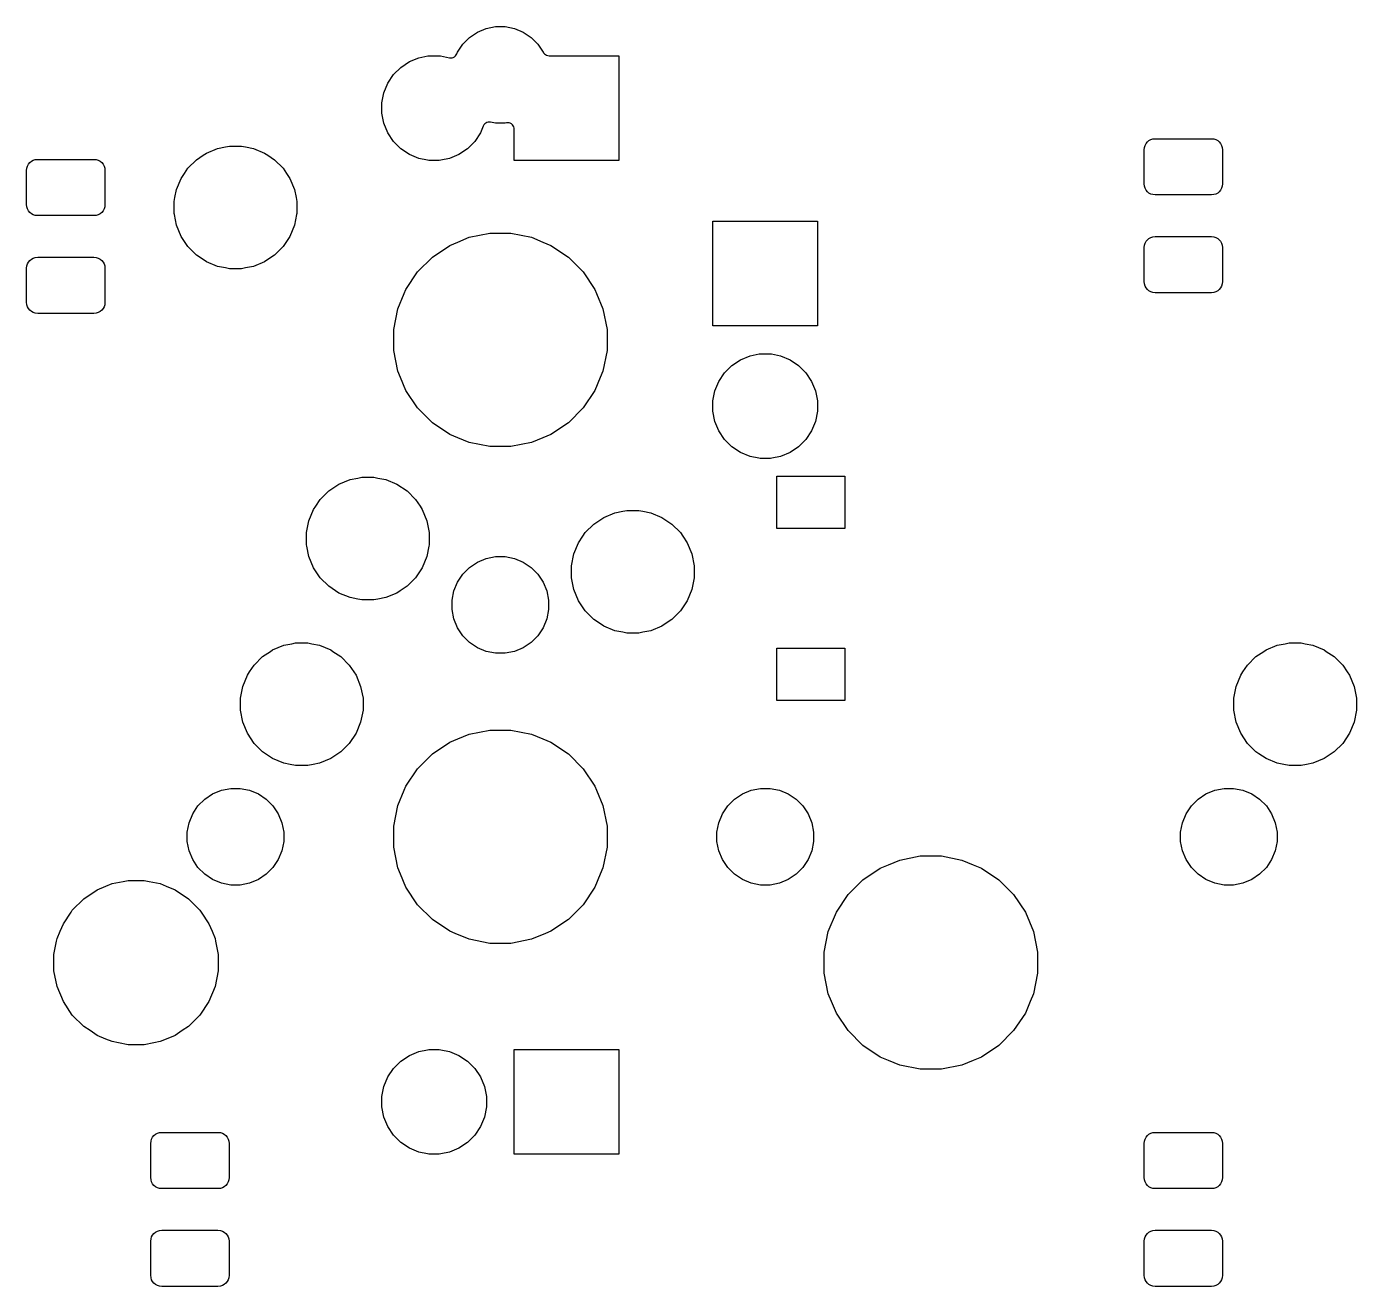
# Model space of a CAD drawing. Extents: x -9 to 373, y -109 to 9.
# Drawn here: x -9.09 to 16.42, y -70.53 to -46.38 of the extents above; entities that cross this region are included whole.
import ezdxf

# ---------------------------------------------------------------- set-up
doc = ezdxf.new("R2010")
doc.units = 0
doc.layers.add('BLACK', color=7, linetype='CONTINUOUS')

msp = doc.modelspace()

# ---------------------------------------------------------------- linework, layer by layer
at = {"layer": 'BLACK', "linetype": 'CONTINUOUS'}
for p, q in [((-0.2701, -46.4171), (-0.0912, -46.3815)), ((-0.0912, -46.3815), (0.0912, -46.3815)), ((0.0912, -46.3815), (0.2701, -46.4171)), ((-0.71927, -46.7172), (-0.59029, -46.5882)), ((-0.59029, -46.5882), (-0.43863, -46.4869)), ((-0.43863, -46.4869), (-0.2701, -46.4171)), ((0.2701, -46.4171), (0.43863, -46.4869)), ((0.43863, -46.4869), (0.59029, -46.5882)), ((0.59029, -46.5882), (0.71927, -46.7172)), ((-0.84642, -46.9249), (-0.83488, -46.9033)), ((-0.83488, -46.9033), (-0.82061, -46.8689)), ((-0.82061, -46.8689), (-0.71927, -46.7172)), ((0.71927, -46.7172), (0.82061, -46.8689)), ((0.82061, -46.8689), (0.82061, -46.8689)), ((0.82061, -46.8689), (0.82485, -46.8752)), ((0.82485, -46.8752), (0.82925, -46.8834)), ((0.82925, -46.8834), (0.84479, -46.9024)), ((0.84479, -46.9024), (0.86373, -46.9179)), ((0.86373, -46.9179), (0.88534, -46.9295)), ((-2.04947, -47.3028), (-1.90969, -47.163)), ((-1.90969, -47.163), (-1.74534, -47.0532)), ((-1.74534, -47.0532), (-1.56271, -46.9776)), ((-1.56271, -46.9776), (-1.39328, -46.9439)), ((-1.39328, -46.9439), (-1.36884, -46.939)), ((-1.36884, -46.939), (-1.17116, -46.939)), ((-1.17116, -46.939), (-1.14672, -46.9439)), ((-1.14672, -46.9439), (-0.97729, -46.9776)), ((-0.97729, -46.9776), (-0.97728, -46.9776)), ((-0.97728, -46.9776), (-0.97474, -46.9781)), ((-0.97474, -46.9781), (-0.95036, -46.9805)), ((-0.95036, -46.9805), (-0.92597, -46.9781)), ((-0.92597, -46.9781), (-0.90252, -46.971)), ((-0.90252, -46.971), (-0.88091, -46.9594)), ((-0.88091, -46.9594), (-0.86197, -46.9439)), ((-0.86197, -46.9439), (-0.84642, -46.9249)), ((0.88534, -46.9295), (0.90879, -46.9366)), ((0.90879, -46.9366), (0.93318, -46.939)), ((0.93318, -46.939), (2.2735, -46.939)), ((2.2735, -46.939), (2.2735, -48.946)), ((-2.15929, -47.4672), (-2.04947, -47.3028)), ((-2.2735, -47.8437), (-2.23494, -47.6498)), ((-2.23494, -47.6498), (-2.15929, -47.4672)), ((-2.2735, -48.0413), (-2.2735, -47.8437)), ((-2.23494, -48.2352), (-2.2735, -48.0413)), ((-2.15929, -48.4178), (-2.23494, -48.2352)), ((-2.04947, -48.5822), (-2.15929, -48.4178)), ((-0.38071, -48.4178), (-0.49053, -48.5822)), ((-0.32738, -48.2891), (-0.38071, -48.4178)), ((-0.31584, -48.2675), (-0.32738, -48.2891)), ((-0.30029, -48.2486), (-0.31584, -48.2675)), ((-0.28135, -48.233), (-0.30029, -48.2486)), ((-0.25974, -48.2215), (-0.28135, -48.233)), ((-0.23629, -48.2143), (-0.25974, -48.2215)), ((-0.2119, -48.2119), (-0.23629, -48.2143)), ((-0.18752, -48.2143), (-0.2119, -48.2119)), ((-0.0912, -48.2335), (-0.18752, -48.2143)), ((0.0912, -48.2335), (-0.0912, -48.2335)), ((0.11711, -48.2283), (0.0912, -48.2335)), ((0.1415, -48.2259), (0.11711, -48.2283)), ((0.16589, -48.2283), (0.1415, -48.2259)), ((0.18934, -48.2355), (0.16589, -48.2283)), ((0.21095, -48.247), (0.18934, -48.2355)), ((0.22989, -48.2626), (0.21095, -48.247)), ((0.24543, -48.2815), (0.22989, -48.2626)), ((0.25699, -48.3031), (0.24543, -48.2815)), ((0.2641, -48.3266), (0.25699, -48.3031)), ((0.2665, -48.3509), (0.2641, -48.3266)), ((0.2665, -48.946), (0.2665, -48.3509)), ((-5.42303, -48.7167), (-5.27156, -48.6866)), ((-5.27156, -48.6866), (-5.19583, -48.6715)), ((-5.19583, -48.6715), (-4.96417, -48.6715)), ((-4.96417, -48.6715), (-4.88844, -48.6866)), ((-4.88844, -48.6866), (-4.73697, -48.7167)), ((-1.90969, -48.722), (-2.04947, -48.5822)), ((-0.49053, -48.5822), (-0.63031, -48.722)), ((12.3459, -48.7431), (12.3504, -48.6968)), ((12.3504, -48.6968), (12.3622, -48.6581)), ((12.3622, -48.6581), (12.3812, -48.6225)), ((12.3812, -48.6225), (12.4069, -48.5912)), ((12.4069, -48.5912), (12.4381, -48.5656)), ((12.4381, -48.5656), (12.4737, -48.5465)), ((12.4737, -48.5465), (12.5124, -48.5348)), ((12.5124, -48.5348), (12.5588, -48.5302)), ((12.5588, -48.5302), (13.635, -48.5302)), ((13.635, -48.5302), (13.6813, -48.5348)), ((13.6813, -48.5348), (13.72, -48.5465)), ((13.72, -48.5465), (13.7557, -48.5656)), ((13.7557, -48.5656), (13.7869, -48.5912)), ((13.7869, -48.5912), (13.8125, -48.6225)), ((13.8125, -48.6225), (13.8316, -48.6581)), ((13.8316, -48.6581), (13.8433, -48.6968)), ((13.8433, -48.6968), (13.8479, -48.7431)), ((-9.02439, -48.9881), (-8.99315, -48.9625)), ((-8.99315, -48.9625), (-8.95751, -48.9434)), ((-8.95751, -48.9434), (-8.91884, -48.9317)), ((-8.91884, -48.9317), (-8.87249, -48.9271)), ((-8.87249, -48.9271), (-7.79626, -48.9271)), ((-7.79626, -48.9271), (-7.74991, -48.9317)), ((-7.74991, -48.9317), (-7.71124, -48.9434)), ((-7.71124, -48.9434), (-7.6756, -48.9625)), ((-7.6756, -48.9625), (-7.64436, -48.9881)), ((-5.99346, -49.0978), (-5.82965, -48.934)), ((-5.82965, -48.934), (-5.70125, -48.8482)), ((-5.70125, -48.8482), (-5.63704, -48.8053)), ((-5.63704, -48.8053), (-5.42303, -48.7167)), ((-4.73697, -48.7167), (-4.52295, -48.8053)), ((-4.52295, -48.8053), (-4.45875, -48.8482)), ((-4.45875, -48.8482), (-4.33035, -48.934)), ((-4.33035, -48.934), (-4.16654, -49.0978)), ((-1.74534, -48.8318), (-1.90969, -48.722)), ((-1.56271, -48.9074), (-1.74534, -48.8318)), ((-1.39643, -48.9405), (-1.56271, -48.9074)), ((-1.36884, -48.946), (-1.39643, -48.9405)), ((-1.17116, -48.946), (-1.36884, -48.946)), ((-1.14358, -48.9405), (-1.17116, -48.946)), ((-0.97729, -48.9074), (-1.14358, -48.9405)), ((-0.79466, -48.8318), (-0.97729, -48.9074)), ((-0.63031, -48.722), (-0.79466, -48.8318)), ((2.2735, -48.946), (0.2665, -48.946)), ((12.3459, -49.3944), (12.3459, -48.7431)), ((13.8479, -48.7431), (13.8479, -49.3944)), ((-9.08537, -49.14), (-9.08081, -49.0937)), ((-9.08537, -49.7912), (-9.08537, -49.14)), ((-9.08081, -49.0937), (-9.06908, -49.055)), ((-9.06908, -49.055), (-9.05003, -49.0193)), ((-9.05003, -49.0193), (-9.02439, -48.9881)), ((-7.64436, -48.9881), (-7.61872, -49.0193)), ((-7.61872, -49.0193), (-7.59967, -49.055)), ((-7.59967, -49.055), (-7.58794, -49.0937)), ((-7.58794, -49.0937), (-7.58337, -49.14)), ((-7.58337, -49.14), (-7.58337, -49.7912)), ((-6.12216, -49.2905), (-6.0593, -49.1964)), ((-6.0593, -49.1964), (-5.99346, -49.0978)), ((-4.16654, -49.0978), (-4.1007, -49.1964)), ((-4.1007, -49.1964), (-4.03784, -49.2905)), ((-6.21081, -49.5045), (-6.12216, -49.2905)), ((-4.03784, -49.2905), (-3.94919, -49.5045)), ((12.3504, -49.4407), (12.3459, -49.3944)), ((12.3622, -49.4794), (12.3504, -49.4407)), ((13.8433, -49.4407), (13.8316, -49.4794)), ((13.8479, -49.3944), (13.8433, -49.4407)), ((-6.256, -49.7317), (-6.24094, -49.6559)), ((-6.24094, -49.6559), (-6.21081, -49.5045)), ((-3.94919, -49.5045), (-3.91906, -49.6559)), ((-3.91906, -49.6559), (-3.904, -49.7317)), ((12.3812, -49.515), (12.3622, -49.4794)), ((12.4069, -49.5463), (12.3812, -49.515)), ((12.4381, -49.5719), (12.4069, -49.5463)), ((12.4737, -49.591), (12.4381, -49.5719)), ((12.5124, -49.6027), (12.4737, -49.591)), ((12.5588, -49.6073), (12.5124, -49.6027)), ((13.635, -49.6073), (12.5588, -49.6073)), ((13.6813, -49.6027), (13.635, -49.6073)), ((13.72, -49.591), (13.6813, -49.6027)), ((13.7557, -49.5719), (13.72, -49.591)), ((13.7869, -49.5463), (13.7557, -49.5719)), ((13.8125, -49.515), (13.7869, -49.5463)), ((13.8316, -49.4794), (13.8125, -49.515)), ((-9.08081, -49.8376), (-9.08537, -49.7912)), ((-9.06908, -49.8763), (-9.08081, -49.8376)), ((-9.05003, -49.9119), (-9.06908, -49.8763)), ((-9.02439, -49.9431), (-9.05003, -49.9119)), ((-8.99315, -49.9688), (-9.02439, -49.9431)), ((-8.95751, -49.9878), (-8.99315, -49.9688)), ((-7.6756, -49.9688), (-7.71124, -49.9878)), ((-7.64436, -49.9431), (-7.6756, -49.9688)), ((-7.61872, -49.9119), (-7.64436, -49.9431)), ((-7.59967, -49.8763), (-7.61872, -49.9119)), ((-7.58794, -49.8376), (-7.59967, -49.8763)), ((-7.58337, -49.7912), (-7.58794, -49.8376)), ((-6.256, -49.9633), (-6.256, -49.7317)), ((-6.25196, -49.9836), (-6.256, -49.9633)), ((-3.904, -49.9633), (-3.90804, -49.9836)), ((-3.904, -49.7317), (-3.904, -49.9633)), ((-8.91884, -49.9996), (-8.95751, -49.9878)), ((-8.87249, -50.0041), (-8.91884, -49.9996)), ((-7.79626, -50.0041), (-8.87249, -50.0041)), ((-7.74991, -49.9996), (-7.79626, -50.0041)), ((-7.71124, -49.9878), (-7.74991, -49.9996)), ((-6.21081, -50.1905), (-6.25196, -49.9836)), ((-6.12216, -50.4045), (-6.21081, -50.1905)), ((-3.94919, -50.1905), (-4.03784, -50.4045)), ((-3.90804, -49.9836), (-3.94919, -50.1905)), ((4.0765, -52.121), (4.0765, -50.114)), ((4.0765, -50.114), (6.0835, -50.114)), ((6.0835, -50.114), (6.0835, -52.121)), ((-6.09807, -50.4406), (-6.12216, -50.4045)), ((-5.99346, -50.5972), (-6.09807, -50.4406)), ((-4.06193, -50.4406), (-4.16654, -50.5972)), ((-4.03784, -50.4045), (-4.06193, -50.4406)), ((-0.81447, -50.5115), (-0.59647, -50.4212)), ((-0.59647, -50.4212), (-0.20141, -50.3426)), ((-0.20141, -50.3426), (0.20141, -50.3426)), ((0.20141, -50.3426), (0.59647, -50.4212)), ((0.59647, -50.4212), (0.81447, -50.5115)), ((12.3812, -50.4975), (12.4069, -50.4662)), ((12.4069, -50.4662), (12.4381, -50.4406)), ((12.4381, -50.4406), (12.4737, -50.4215)), ((12.4737, -50.4215), (12.5124, -50.4098)), ((12.5124, -50.4098), (12.5588, -50.4052)), ((12.5588, -50.4052), (13.635, -50.4052)), ((13.635, -50.4052), (13.6813, -50.4098)), ((13.6813, -50.4098), (13.72, -50.4215)), ((13.72, -50.4215), (13.7557, -50.4406)), ((13.7557, -50.4406), (13.7869, -50.4662)), ((13.7869, -50.4662), (13.8125, -50.4975)), ((-5.82965, -50.761), (-5.99346, -50.5972)), ((-4.16654, -50.5972), (-4.33035, -50.761)), ((-1.30355, -50.7991), (-0.96862, -50.5753)), ((-0.96862, -50.5753), (-0.81447, -50.5115)), ((0.81447, -50.5115), (0.96862, -50.5753)), ((0.96862, -50.5753), (1.30355, -50.7991)), ((12.3459, -50.6181), (12.3504, -50.5718)), ((12.3459, -51.2694), (12.3459, -50.6181)), ((12.3504, -50.5718), (12.3622, -50.5331)), ((12.3622, -50.5331), (12.3812, -50.4975)), ((13.8125, -50.4975), (13.8316, -50.5331)), ((13.8316, -50.5331), (13.8433, -50.5718)), ((13.8433, -50.5718), (13.8479, -50.6181)), ((13.8479, -50.6181), (13.8479, -51.2694)), ((-9.08537, -51.015), (-9.08081, -50.9687)), ((-9.08081, -50.9687), (-9.06908, -50.93)), ((-9.06908, -50.93), (-9.05003, -50.8943)), ((-9.05003, -50.8943), (-9.02439, -50.8631)), ((-9.02439, -50.8631), (-8.99315, -50.8375)), ((-8.99315, -50.8375), (-8.95751, -50.8184)), ((-8.95751, -50.8184), (-8.91884, -50.8067)), ((-8.91884, -50.8067), (-8.87249, -50.8021)), ((-8.87249, -50.8021), (-7.79626, -50.8021)), ((-7.79626, -50.8021), (-7.74991, -50.8067)), ((-7.74991, -50.8067), (-7.71124, -50.8184)), ((-7.71124, -50.8184), (-7.6756, -50.8375)), ((-7.6756, -50.8375), (-7.64436, -50.8631)), ((-7.64436, -50.8631), (-7.61872, -50.8943)), ((-7.61872, -50.8943), (-7.59967, -50.93)), ((-7.59967, -50.93), (-7.58794, -50.9687)), ((-7.58794, -50.9687), (-7.58337, -51.015)), ((-5.73737, -50.8226), (-5.82965, -50.761)), ((-5.63704, -50.8897), (-5.73737, -50.8226)), ((-5.42303, -50.9783), (-5.63704, -50.8897)), ((-5.27156, -51.0084), (-5.42303, -50.9783)), ((-4.73697, -50.9783), (-4.88844, -51.0084)), ((-4.52295, -50.8897), (-4.73697, -50.9783)), ((-4.42263, -50.8226), (-4.52295, -50.8897)), ((-4.33035, -50.761), (-4.42263, -50.8226)), ((-1.58838, -51.084), (-1.30355, -50.7991)), ((1.30355, -50.7991), (1.58838, -51.084)), ((-9.08537, -51.6662), (-9.08537, -51.015)), ((-7.58337, -51.015), (-7.58337, -51.6662)), ((-5.19583, -51.0235), (-5.27156, -51.0084)), ((-4.96417, -51.0235), (-5.19583, -51.0235)), ((-4.88844, -51.0084), (-4.96417, -51.0235)), ((-1.81217, -51.4189), (-1.58838, -51.084)), ((1.58838, -51.084), (1.81217, -51.4189)), ((-1.96632, -51.791), (-1.84456, -51.4971)), ((-1.84456, -51.4971), (-1.81217, -51.4189)), ((1.81217, -51.4189), (1.84456, -51.4971)), ((1.84456, -51.4971), (1.96632, -51.791)), ((12.3504, -51.3157), (12.3459, -51.2694)), ((12.3622, -51.3544), (12.3504, -51.3157)), ((12.3812, -51.39), (12.3622, -51.3544)), ((12.4069, -51.4213), (12.3812, -51.39)), ((12.4381, -51.4469), (12.4069, -51.4213)), ((12.4737, -51.466), (12.4381, -51.4469)), ((12.5124, -51.4777), (12.4737, -51.466)), ((12.5588, -51.4823), (12.5124, -51.4777)), ((13.635, -51.4823), (12.5588, -51.4823)), ((13.6813, -51.4777), (13.635, -51.4823)), ((13.72, -51.466), (13.6813, -51.4777)), ((13.7557, -51.4469), (13.72, -51.466)), ((13.7869, -51.4213), (13.7557, -51.4469)), ((13.8125, -51.39), (13.7869, -51.4213)), ((13.8316, -51.3544), (13.8125, -51.39)), ((13.8433, -51.3157), (13.8316, -51.3544)), ((13.8479, -51.2694), (13.8433, -51.3157)), ((-9.08081, -51.7126), (-9.08537, -51.6662)), ((-9.06908, -51.7513), (-9.08081, -51.7126)), ((-9.05003, -51.7869), (-9.06908, -51.7513)), ((-7.59967, -51.7513), (-7.61872, -51.7869)), ((-7.58794, -51.7126), (-7.59967, -51.7513)), ((-7.58337, -51.6662), (-7.58794, -51.7126)), ((-9.02439, -51.8181), (-9.05003, -51.7869)), ((-8.99315, -51.8438), (-9.02439, -51.8181)), ((-8.95751, -51.8628), (-8.99315, -51.8438)), ((-8.91884, -51.8746), (-8.95751, -51.8628)), ((-8.87249, -51.8791), (-8.91884, -51.8746)), ((-7.79626, -51.8791), (-8.87249, -51.8791)), ((-7.74991, -51.8746), (-7.79626, -51.8791)), ((-7.71124, -51.8628), (-7.74991, -51.8746)), ((-7.6756, -51.8438), (-7.71124, -51.8628)), ((-7.64436, -51.8181), (-7.6756, -51.8438)), ((-7.61872, -51.7869), (-7.64436, -51.8181)), ((-2.0449, -52.1861), (-1.96632, -51.791)), ((1.96632, -51.791), (2.0449, -52.1861)), ((-2.0449, -52.5889), (-2.0449, -52.1861)), ((2.0449, -52.1861), (2.0449, -52.5889)), ((6.0835, -52.121), (4.0765, -52.121)), ((-1.96632, -52.984), (-2.0449, -52.5889)), ((2.0449, -52.5889), (1.96632, -52.984)), ((4.44031, -52.878), (4.60466, -52.7682)), ((4.60466, -52.7682), (4.78729, -52.6926)), ((4.78729, -52.6926), (4.96305, -52.6576)), ((4.96305, -52.6576), (4.98116, -52.654)), ((4.98116, -52.654), (5.17884, -52.654)), ((5.17884, -52.654), (5.19695, -52.6576)), ((5.19695, -52.6576), (5.37271, -52.6926)), ((5.37271, -52.6926), (5.55534, -52.7682)), ((5.55534, -52.7682), (5.71969, -52.878)), ((-1.91545, -53.1068), (-1.96632, -52.984)), ((1.96632, -52.984), (1.91545, -53.1068)), ((4.19071, -53.1822), (4.30053, -53.0178)), ((4.30053, -53.0178), (4.44031, -52.878)), ((5.71969, -52.878), (5.85947, -53.0178)), ((5.85947, -53.0178), (5.96929, -53.1822)), ((-1.81217, -53.3561), (-1.91545, -53.1068)), ((1.91545, -53.1068), (1.81217, -53.3561)), ((4.11506, -53.3648), (4.19071, -53.1822)), ((5.96929, -53.1822), (6.04494, -53.3648)), ((-1.58838, -53.691), (-1.81217, -53.3561)), ((1.81217, -53.3561), (1.58838, -53.691)), ((4.0765, -53.5587), (4.11506, -53.3648)), ((6.04494, -53.3648), (6.0835, -53.5587)), ((-1.30355, -53.9759), (-1.58838, -53.691)), ((1.58838, -53.691), (1.30355, -53.9759)), ((4.0765, -53.7563), (4.0765, -53.5587)), ((4.11506, -53.9502), (4.0765, -53.7563)), ((6.0835, -53.7563), (6.04494, -53.9502)), ((6.0835, -53.5587), (6.0835, -53.7563)), ((-0.96862, -54.1997), (-1.30355, -53.9759)), ((1.30355, -53.9759), (0.96862, -54.1997)), ((4.19071, -54.1328), (4.11506, -53.9502)), ((6.04494, -53.9502), (5.96929, -54.1328)), ((-0.81447, -54.2635), (-0.96862, -54.1997)), ((-0.59647, -54.3538), (-0.81447, -54.2635)), ((0.81447, -54.2635), (0.59647, -54.3538)), ((0.96862, -54.1997), (0.81447, -54.2635)), ((4.30053, -54.2972), (4.19071, -54.1328)), ((4.44031, -54.437), (4.30053, -54.2972)), ((5.85947, -54.2972), (5.71969, -54.437)), ((5.96929, -54.1328), (5.85947, -54.2972)), ((-0.20141, -54.4324), (-0.59647, -54.3538)), ((0.20141, -54.4324), (-0.20141, -54.4324)), ((0.59647, -54.3538), (0.20141, -54.4324)), ((4.60466, -54.5468), (4.44031, -54.437)), ((4.78729, -54.6224), (4.60466, -54.5468)), ((5.55534, -54.5468), (5.37271, -54.6224)), ((5.71969, -54.437), (5.55534, -54.5468)), ((4.95357, -54.6555), (4.78729, -54.6224)), ((4.98116, -54.661), (4.95357, -54.6555)), ((5.17884, -54.661), (4.98116, -54.661)), ((5.20642, -54.6555), (5.17884, -54.661)), ((5.37271, -54.6224), (5.20642, -54.6555)), ((-3.09705, -55.1553), (-2.88303, -55.0667)), ((-2.88303, -55.0667), (-2.73156, -55.0366)), ((-2.73156, -55.0366), (-2.65583, -55.0215)), ((-2.65583, -55.0215), (-2.42417, -55.0215)), ((-2.42417, -55.0215), (-2.34844, -55.0366)), ((-2.34844, -55.0366), (-2.19697, -55.0667)), ((-2.19697, -55.0667), (-1.98295, -55.1553)), ((5.30213, -56.001), (5.30213, -54.999)), ((5.30213, -54.999), (6.60412, -54.999)), ((6.60412, -54.999), (6.60412, -56.001)), ((-3.45346, -55.4478), (-3.28965, -55.284)), ((-3.28965, -55.284), (-3.09705, -55.1553)), ((-3.09705, -55.1553), (-3.09705, -55.1553)), ((-1.98295, -55.1553), (-1.98295, -55.1553)), ((-1.98295, -55.1553), (-1.79035, -55.284)), ((-1.79035, -55.284), (-1.62654, -55.4478)), ((-3.58216, -55.6405), (-3.53926, -55.5763)), ((-3.53926, -55.5763), (-3.45346, -55.4478)), ((-1.62654, -55.4478), (-1.54074, -55.5763)), ((-1.54074, -55.5763), (-1.49784, -55.6405)), ((-3.67081, -55.8545), (-3.58216, -55.6405)), ((-1.49784, -55.6405), (-1.40919, -55.8545)), ((1.79035, -55.919), (1.98295, -55.7903)), ((1.98295, -55.7903), (2.19697, -55.7017)), ((1.98295, -55.7903), (1.98295, -55.7903)), ((2.19697, -55.7017), (2.34844, -55.6716)), ((2.34844, -55.6716), (2.42417, -55.6565)), ((2.42417, -55.6565), (2.65583, -55.6565)), ((2.65583, -55.6565), (2.73156, -55.6716)), ((2.73156, -55.6716), (2.88303, -55.7017)), ((2.88303, -55.7017), (3.09705, -55.7903)), ((3.09705, -55.7903), (3.09705, -55.7903)), ((3.09705, -55.7903), (3.28965, -55.919)), ((-3.716, -56.0817), (-3.67081, -55.8545)), ((-3.716, -56.3133), (-3.716, -56.0817)), ((-3.67081, -55.8545), (-3.67081, -55.8545)), ((-1.40919, -55.8545), (-1.40919, -55.8545)), ((-1.40919, -55.8545), (-1.364, -56.0817)), ((-1.364, -56.0817), (-1.364, -56.3133)), ((1.58108, -56.1509), (1.62654, -56.0828)), ((1.62654, -56.0828), (1.79035, -55.919)), ((3.28965, -55.919), (3.45346, -56.0828)), ((3.45346, -56.0828), (3.49892, -56.1509)), ((6.60412, -56.001), (5.30213, -56.001)), ((-3.71089, -56.339), (-3.716, -56.3133)), ((-3.67081, -56.5405), (-3.71089, -56.339)), ((-1.36911, -56.339), (-1.40919, -56.5405)), ((-1.364, -56.3133), (-1.36911, -56.339)), ((1.40919, -56.4895), (1.49784, -56.2755)), ((1.49784, -56.2755), (1.58108, -56.1509)), ((3.49892, -56.1509), (3.58216, -56.2755)), ((3.58216, -56.2755), (3.67081, -56.4895)), ((-3.58216, -56.7545), (-3.67081, -56.5405)), ((-1.40919, -56.5405), (-1.49784, -56.7545)), ((-0.43863, -56.6469), (-0.2701, -56.5771)), ((-0.2701, -56.5771), (-0.0912, -56.5415)), ((-0.0912, -56.5415), (0.0912, -56.5415)), ((0.0912, -56.5415), (0.2701, -56.5771)), ((0.2701, -56.5771), (0.43863, -56.6469)), ((1.364, -56.7167), (1.40919, -56.4895)), ((3.67081, -56.4895), (3.716, -56.7167)), ((-3.45346, -56.9472), (-3.58216, -56.7545)), ((-3.58216, -56.7545), (-3.58216, -56.7545)), ((-1.49784, -56.7545), (-1.62654, -56.9472)), ((-1.49784, -56.7545), (-1.49784, -56.7545)), ((-0.71927, -56.8772), (-0.59029, -56.7482)), ((-0.59029, -56.7482), (-0.43863, -56.6469)), ((0.43863, -56.6469), (0.59029, -56.7482)), ((0.59029, -56.7482), (0.71927, -56.8772)), ((1.364, -56.9483), (1.364, -56.7167)), ((3.716, -56.7167), (3.716, -56.9483)), ((-3.28965, -57.111), (-3.45346, -56.9472)), ((-3.16125, -57.1968), (-3.28965, -57.111)), ((-1.79035, -57.111), (-1.91875, -57.1968)), ((-1.62654, -56.9472), (-1.79035, -57.111)), ((-0.89041, -57.1974), (-0.82061, -57.0289)), ((-0.82061, -57.0289), (-0.71927, -56.8772)), ((0.71927, -56.8772), (0.82061, -57.0289)), ((0.82061, -57.0289), (0.89041, -57.1974)), ((1.40919, -57.1755), (1.364, -56.9483)), ((3.716, -56.9483), (3.67081, -57.1755)), ((-3.09705, -57.2397), (-3.16125, -57.1968)), ((-2.88303, -57.3283), (-3.09705, -57.2397)), ((-2.73156, -57.3584), (-2.88303, -57.3283)), ((-2.65583, -57.3735), (-2.73156, -57.3584)), ((-2.42417, -57.3735), (-2.65583, -57.3735)), ((-2.34844, -57.3584), (-2.42417, -57.3735)), ((-2.19697, -57.3283), (-2.34844, -57.3584)), ((-1.98295, -57.2397), (-2.19697, -57.3283)), ((-1.91875, -57.1968), (-1.98295, -57.2397)), ((-0.926, -57.3763), (-0.89041, -57.1974)), ((-0.926, -57.5587), (-0.926, -57.3763)), ((0.89041, -57.1974), (0.926, -57.3763)), ((0.926, -57.3763), (0.926, -57.5587)), ((1.49784, -57.3895), (1.40919, -57.1755)), ((3.67081, -57.1755), (3.58216, -57.3895)), ((-0.89041, -57.7376), (-0.926, -57.5587)), ((0.926, -57.5587), (0.89041, -57.7376)), ((1.62654, -57.5822), (1.49784, -57.3895)), ((1.49784, -57.3895), (1.49784, -57.3895)), ((1.79035, -57.746), (1.62654, -57.5822)), ((3.45346, -57.5822), (3.28965, -57.746)), ((3.58216, -57.3895), (3.45346, -57.5822)), ((3.58216, -57.3895), (3.58216, -57.3895)), ((-0.82061, -57.9061), (-0.89041, -57.7376)), ((0.89041, -57.7376), (0.82061, -57.9061)), ((1.91875, -57.8318), (1.79035, -57.746)), ((1.98295, -57.8747), (1.91875, -57.8318)), ((2.19697, -57.9633), (1.98295, -57.8747)), ((3.09705, -57.8747), (2.88303, -57.9633)), ((3.16125, -57.8318), (3.09705, -57.8747)), ((3.28965, -57.746), (3.16125, -57.8318)), ((-0.71927, -58.0578), (-0.82061, -57.9061)), ((-0.59029, -58.1868), (-0.71927, -58.0578)), ((0.71927, -58.0578), (0.59029, -58.1868)), ((0.82061, -57.9061), (0.71927, -58.0578)), ((2.34844, -57.9934), (2.19697, -57.9633)), ((2.42417, -58.0085), (2.34844, -57.9934)), ((2.65583, -58.0085), (2.42417, -58.0085)), ((2.73156, -57.9934), (2.65583, -58.0085)), ((2.88303, -57.9633), (2.73156, -57.9934)), ((-4.55965, -58.459), (-4.40831, -58.3579)), ((-4.40831, -58.3579), (-4.36705, -58.3303)), ((-4.36705, -58.3303), (-4.15303, -58.2417)), ((-4.15303, -58.2417), (-4.00156, -58.2116)), ((-4.00156, -58.2116), (-3.92583, -58.1965)), ((-3.92583, -58.1965), (-3.69417, -58.1965)), ((-3.69417, -58.1965), (-3.61844, -58.2116)), ((-3.61844, -58.2116), (-3.46697, -58.2417)), ((-3.46697, -58.2417), (-3.25296, -58.3303)), ((-3.25296, -58.3303), (-3.21169, -58.3579)), ((-3.21169, -58.3579), (-3.06035, -58.459)), ((-0.43863, -58.2881), (-0.59029, -58.1868)), ((-0.2701, -58.3579), (-0.43863, -58.2881)), ((-0.0912, -58.3935), (-0.2701, -58.3579)), ((0.0912, -58.3935), (-0.0912, -58.3935)), ((0.2701, -58.3579), (0.0912, -58.3935)), ((0.43863, -58.2881), (0.2701, -58.3579)), ((0.59029, -58.1868), (0.43863, -58.2881)), ((5.30213, -59.301), (5.30213, -58.299)), ((5.30213, -58.299), (6.60412, -58.299)), ((6.60412, -58.299), (6.60412, -59.301)), ((14.4903, -58.459), (14.6417, -58.3579)), ((14.6417, -58.3579), (14.683, -58.3303)), ((14.683, -58.3303), (14.897, -58.2417)), ((14.897, -58.2417), (15.0484, -58.2116)), ((15.0484, -58.2116), (15.1242, -58.1965)), ((15.1242, -58.1965), (15.3558, -58.1965)), ((15.3558, -58.1965), (15.4316, -58.2116)), ((15.4316, -58.2116), (15.583, -58.2417)), ((15.583, -58.2417), (15.797, -58.3303)), ((15.797, -58.3303), (15.8383, -58.3579)), ((15.8383, -58.3579), (15.9897, -58.459)), ((-4.80926, -58.7513), (-4.72346, -58.6228)), ((-4.72346, -58.6228), (-4.55965, -58.459)), ((-3.06035, -58.459), (-2.89654, -58.6228)), ((-2.89654, -58.6228), (-2.81074, -58.7513)), ((14.2407, -58.7513), (14.3265, -58.6228)), ((14.3265, -58.6228), (14.4903, -58.459)), ((15.9897, -58.459), (16.1535, -58.6228)), ((16.1535, -58.6228), (16.2393, -58.7513)), ((-4.94081, -59.0295), (-4.85216, -58.8155)), ((-4.85216, -58.8155), (-4.80926, -58.7513)), ((-2.81074, -58.7513), (-2.76784, -58.8155)), ((-2.76784, -58.8155), (-2.67919, -59.0295)), ((14.1092, -59.0295), (14.1978, -58.8155)), ((14.1978, -58.8155), (14.2407, -58.7513)), ((16.2393, -58.7513), (16.2822, -58.8155)), ((16.2822, -58.8155), (16.3708, -59.0295)), ((-4.986, -59.2567), (-4.94081, -59.0295)), ((-2.67919, -59.0295), (-2.634, -59.2567)), ((14.064, -59.2567), (14.1092, -59.0295)), ((16.3708, -59.0295), (16.416, -59.2567)), ((-4.986, -59.4883), (-4.986, -59.2567)), ((-2.634, -59.2567), (-2.634, -59.4883)), ((6.60412, -59.301), (5.30213, -59.301)), ((14.064, -59.4883), (14.064, -59.2567)), ((16.416, -59.2567), (16.416, -59.4883)), ((-4.94081, -59.7155), (-4.986, -59.4883)), ((-2.634, -59.4883), (-2.67919, -59.7155)), ((14.1092, -59.7155), (14.064, -59.4883)), ((16.416, -59.4883), (16.3708, -59.7155)), ((-4.85216, -59.9295), (-4.94081, -59.7155)), ((-2.67919, -59.7155), (-2.76784, -59.9295)), ((-0.59647, -59.9462), (-0.20141, -59.8676)), ((-0.20141, -59.8676), (0.20141, -59.8676)), ((0.20141, -59.8676), (0.59647, -59.9462)), ((14.1978, -59.9295), (14.1092, -59.7155)), ((16.3708, -59.7155), (16.2822, -59.9295)), ((-4.72346, -60.1222), (-4.85216, -59.9295)), ((-4.85216, -59.9295), (-4.85216, -59.9295)), ((-4.55965, -60.286), (-4.72346, -60.1222)), ((-2.89654, -60.1222), (-3.06035, -60.286)), ((-2.76784, -59.9295), (-2.89654, -60.1222)), ((-2.76784, -59.9295), (-2.76784, -59.9295)), ((-1.30355, -60.3241), (-0.96862, -60.1003)), ((-0.96862, -60.1003), (-0.81447, -60.0365)), ((-0.81447, -60.0365), (-0.59647, -59.9462)), ((0.59647, -59.9462), (0.81447, -60.0365)), ((0.81447, -60.0365), (0.96862, -60.1003)), ((0.96862, -60.1003), (1.30355, -60.3241)), ((14.3265, -60.1222), (14.1978, -59.9295)), ((14.1978, -59.9295), (14.1978, -59.9295)), ((14.4903, -60.286), (14.3265, -60.1222)), ((16.1535, -60.1222), (15.9897, -60.286)), ((16.2822, -59.9295), (16.1535, -60.1222)), ((16.2822, -59.9295), (16.2822, -59.9295)), ((-4.50254, -60.3241), (-4.55965, -60.286)), ((-4.36705, -60.4147), (-4.50254, -60.3241)), ((-4.15303, -60.5033), (-4.36705, -60.4147)), ((-3.25296, -60.4147), (-3.46697, -60.5033)), ((-3.11746, -60.3241), (-3.25296, -60.4147)), ((-3.06035, -60.286), (-3.11746, -60.3241)), ((-1.58838, -60.609), (-1.30355, -60.3241)), ((1.30355, -60.3241), (1.58838, -60.609)), ((14.5475, -60.3241), (14.4903, -60.286)), ((14.683, -60.4147), (14.5475, -60.3241)), ((14.897, -60.5033), (14.683, -60.4147)), ((15.797, -60.4147), (15.583, -60.5033)), ((15.9325, -60.3241), (15.797, -60.4147)), ((15.9897, -60.286), (15.9325, -60.3241)), ((-4.02862, -60.5281), (-4.15303, -60.5033)), ((-3.92583, -60.5485), (-4.02862, -60.5281)), ((-3.69417, -60.5485), (-3.92583, -60.5485)), ((-3.59137, -60.5281), (-3.69417, -60.5485)), ((-3.46697, -60.5033), (-3.59137, -60.5281)), ((-1.81217, -60.9439), (-1.58838, -60.609)), ((1.58838, -60.609), (1.81217, -60.9439)), ((15.0214, -60.5281), (14.897, -60.5033)), ((15.1242, -60.5485), (15.0214, -60.5281)), ((15.3558, -60.5485), (15.1242, -60.5485)), ((15.4586, -60.5281), (15.3558, -60.5485)), ((15.583, -60.5033), (15.4586, -60.5281)), ((-1.84456, -61.0221), (-1.81217, -60.9439)), ((1.81217, -60.9439), (1.84456, -61.0221)), ((-5.79927, -61.3222), (-5.67029, -61.1932)), ((-5.67029, -61.1932), (-5.51863, -61.0919)), ((-5.51863, -61.0919), (-5.3501, -61.0221)), ((-5.3501, -61.0221), (-5.1712, -60.9865)), ((-5.1712, -60.9865), (-4.9888, -60.9865)), ((-4.9888, -60.9865), (-4.8099, -61.0221)), ((-4.8099, -61.0221), (-4.64137, -61.0919)), ((-4.64137, -61.0919), (-4.48971, -61.1932)), ((-4.48971, -61.1932), (-4.36073, -61.3222)), ((-1.96632, -61.316), (-1.84456, -61.0221)), ((1.84456, -61.0221), (1.96632, -61.316)), ((4.36073, -61.3222), (4.48971, -61.1932)), ((4.48971, -61.1932), (4.64137, -61.0919)), ((4.64137, -61.0919), (4.8099, -61.0221)), ((4.8099, -61.0221), (4.9888, -60.9865)), ((4.9888, -60.9865), (5.1712, -60.9865)), ((5.1712, -60.9865), (5.3501, -61.0221)), ((5.3501, -61.0221), (5.51863, -61.0919)), ((5.51863, -61.0919), (5.67029, -61.1932)), ((5.67029, -61.1932), (5.79927, -61.3222)), ((13.2507, -61.3222), (13.3797, -61.1932)), ((13.3797, -61.1932), (13.5314, -61.0919)), ((13.5314, -61.0919), (13.6999, -61.0221)), ((13.6999, -61.0221), (13.8788, -60.9865)), ((13.8788, -60.9865), (14.0612, -60.9865)), ((14.0612, -60.9865), (14.2401, -61.0221)), ((14.2401, -61.0221), (14.4086, -61.0919)), ((14.4086, -61.0919), (14.5603, -61.1932)), ((14.5603, -61.1932), (14.6893, -61.3222)), ((-5.90061, -61.4739), (-5.79927, -61.3222)), ((-4.36073, -61.3222), (-4.25939, -61.4739)), ((-2.0449, -61.7111), (-1.96632, -61.316)), ((1.96632, -61.316), (2.0449, -61.7111)), ((4.25939, -61.4739), (4.36073, -61.3222)), ((5.79927, -61.3222), (5.90061, -61.4739)), ((13.1494, -61.4739), (13.2507, -61.3222)), ((14.6893, -61.3222), (14.7906, -61.4739)), ((-6.006, -61.8213), (-5.97042, -61.6424)), ((-5.97042, -61.6424), (-5.90061, -61.4739)), ((-4.25939, -61.4739), (-4.18959, -61.6424)), ((-4.18959, -61.6424), (-4.154, -61.8213)), ((-2.0449, -62.1139), (-2.0449, -61.7111)), ((2.0449, -61.7111), (2.0449, -62.1139)), ((4.154, -61.8213), (4.18959, -61.6424)), ((4.18959, -61.6424), (4.25939, -61.4739)), ((5.90061, -61.4739), (5.97042, -61.6424)), ((5.97042, -61.6424), (6.006, -61.8213)), ((13.044, -61.8213), (13.0796, -61.6424)), ((13.0796, -61.6424), (13.1494, -61.4739)), ((14.7906, -61.4739), (14.8604, -61.6424)), ((14.8604, -61.6424), (14.896, -61.8213)), ((-6.006, -62.0037), (-6.006, -61.8213)), ((-4.154, -61.8213), (-4.154, -62.0037)), ((4.154, -62.0037), (4.154, -61.8213)), ((6.006, -61.8213), (6.006, -62.0037)), ((13.044, -62.0037), (13.044, -61.8213)), ((14.896, -61.8213), (14.896, -62.0037)), ((-5.97042, -62.1826), (-6.006, -62.0037)), ((-5.90061, -62.3511), (-5.97042, -62.1826)), ((-4.18959, -62.1826), (-4.25939, -62.3511)), ((-4.154, -62.0037), (-4.18959, -62.1826)), ((-1.96632, -62.509), (-2.0449, -62.1139)), ((2.0449, -62.1139), (1.96632, -62.509)), ((4.18959, -62.1826), (4.154, -62.0037)), ((4.25939, -62.3511), (4.18959, -62.1826)), ((5.97042, -62.1826), (5.90061, -62.3511)), ((6.006, -62.0037), (5.97042, -62.1826)), ((13.0796, -62.1826), (13.044, -62.0037)), ((13.1494, -62.3511), (13.0796, -62.1826)), ((14.8604, -62.1826), (14.7906, -62.3511)), ((14.896, -62.0037), (14.8604, -62.1826)), ((-5.79927, -62.5028), (-5.90061, -62.3511)), ((-4.25939, -62.3511), (-4.36073, -62.5028)), ((4.36073, -62.5028), (4.25939, -62.3511)), ((5.90061, -62.3511), (5.79927, -62.5028)), ((7.28638, -62.5133), (7.44053, -62.4495)), ((7.44053, -62.4495), (7.65853, -62.3592)), ((7.65853, -62.3592), (8.05359, -62.2806)), ((8.05359, -62.2806), (8.45641, -62.2806)), ((8.45641, -62.2806), (8.85147, -62.3592)), ((8.85147, -62.3592), (9.06947, -62.4495)), ((9.06947, -62.4495), (9.22362, -62.5133)), ((13.2507, -62.5028), (13.1494, -62.3511)), ((14.7906, -62.3511), (14.6893, -62.5028)), ((-5.67029, -62.6318), (-5.79927, -62.5028)), ((-5.51863, -62.7331), (-5.67029, -62.6318)), ((-5.3501, -62.8029), (-5.51863, -62.7331)), ((-4.64137, -62.7331), (-4.8099, -62.8029)), ((-4.48971, -62.6318), (-4.64137, -62.7331)), ((-4.36073, -62.5028), (-4.48971, -62.6318)), ((-1.91545, -62.6318), (-1.96632, -62.509)), ((-1.81217, -62.8811), (-1.91545, -62.6318)), ((1.91545, -62.6318), (1.81217, -62.8811)), ((1.96632, -62.509), (1.91545, -62.6318)), ((4.48971, -62.6318), (4.36073, -62.5028)), ((4.64137, -62.7331), (4.48971, -62.6318)), ((4.8099, -62.8029), (4.64137, -62.7331)), ((5.51863, -62.7331), (5.3501, -62.8029)), ((5.67029, -62.6318), (5.51863, -62.7331)), ((5.79927, -62.5028), (5.67029, -62.6318)), ((6.95145, -62.7371), (7.28638, -62.5133)), ((9.22362, -62.5133), (9.55855, -62.7371)), ((13.3797, -62.6318), (13.2507, -62.5028)), ((13.5314, -62.7331), (13.3797, -62.6318)), ((13.6999, -62.8029), (13.5314, -62.7331)), ((14.4086, -62.7331), (14.2401, -62.8029)), ((14.5603, -62.6318), (14.4086, -62.7331)), ((14.6893, -62.5028), (14.5603, -62.6318)), ((-7.989, -63.1021), (-7.73104, -62.9298)), ((-7.73104, -62.9298), (-7.56314, -62.8602)), ((-7.73104, -62.9298), (-7.73104, -62.9298)), ((-7.56314, -62.8602), (-7.44441, -62.811)), ((-7.44441, -62.811), (-7.23413, -62.7692)), ((-7.23413, -62.7692), (-7.14012, -62.7505)), ((-7.14012, -62.7505), (-6.82987, -62.7505)), ((-6.82987, -62.7505), (-6.73587, -62.7692)), ((-6.73587, -62.7692), (-6.52559, -62.811)), ((-6.52559, -62.811), (-6.40686, -62.8602)), ((-6.40686, -62.8602), (-6.23896, -62.9298)), ((-6.23896, -62.9298), (-6.23896, -62.9298)), ((-6.23896, -62.9298), (-5.981, -63.1021)), ((-5.1712, -62.8385), (-5.3501, -62.8029)), ((-4.9888, -62.8385), (-5.1712, -62.8385)), ((-4.8099, -62.8029), (-4.9888, -62.8385)), ((-1.58838, -63.216), (-1.81217, -62.8811)), ((1.81217, -62.8811), (1.58838, -63.216)), ((4.9888, -62.8385), (4.8099, -62.8029)), ((5.1712, -62.8385), (4.9888, -62.8385)), ((5.3501, -62.8029), (5.1712, -62.8385)), ((6.66662, -63.022), (6.95145, -62.7371)), ((9.55855, -62.7371), (9.84338, -63.022)), ((13.8788, -62.8385), (13.6999, -62.8029)), ((14.0612, -62.8385), (13.8788, -62.8385)), ((14.2401, -62.8029), (14.0612, -62.8385)), ((-8.20838, -63.3215), (-7.989, -63.1021)), ((-5.981, -63.1021), (-5.76162, -63.3215)), ((-1.30355, -63.5009), (-1.58838, -63.216)), ((1.58838, -63.216), (1.30355, -63.5009)), ((6.44283, -63.3569), (6.66662, -63.022)), ((9.84338, -63.022), (10.0672, -63.3569)), ((-8.38075, -63.5795), (-8.23202, -63.3569)), ((-8.23202, -63.3569), (-8.20838, -63.3215)), ((-5.76162, -63.3215), (-5.73798, -63.3569)), ((-5.73798, -63.3569), (-5.58925, -63.5795)), ((6.28868, -63.729), (6.44283, -63.3569)), ((6.44283, -63.3569), (6.44283, -63.3569)), ((10.0672, -63.3569), (10.0672, -63.3569)), ((10.0672, -63.3569), (10.2213, -63.729)), ((-8.49947, -63.8661), (-8.44089, -63.7247)), ((-8.44089, -63.7247), (-8.38075, -63.5795)), ((-5.58925, -63.5795), (-5.5291, -63.7247)), ((-5.5291, -63.7247), (-5.47053, -63.8661)), ((-0.96862, -63.7247), (-1.30355, -63.5009)), ((-0.86821, -63.7663), (-0.96862, -63.7247)), ((0.96862, -63.7247), (0.86821, -63.7663)), ((1.30355, -63.5009), (0.96862, -63.7247)), ((6.2101, -64.1241), (6.28868, -63.729)), ((10.2213, -63.729), (10.2999, -64.1241)), ((-8.56, -64.1704), (-8.50933, -63.9156)), ((-8.50933, -63.9156), (-8.49947, -63.8661)), ((-5.47053, -63.8661), (-5.46067, -63.9156)), ((-5.46067, -63.9156), (-5.41, -64.1704)), ((-0.59647, -63.8788), (-0.86821, -63.7663)), ((-0.20141, -63.9574), (-0.59647, -63.8788)), ((0.20141, -63.9574), (-0.20141, -63.9574)), ((0.59647, -63.8788), (0.20141, -63.9574)), ((0.86821, -63.7663), (0.59647, -63.8788)), ((-8.56, -64.4806), (-8.56, -64.1704)), ((-5.41, -64.1704), (-5.41, -64.4806)), ((6.2101, -64.5269), (6.2101, -64.1241)), ((10.2999, -64.1241), (10.2999, -64.5269)), ((-8.49947, -64.7849), (-8.56, -64.4806)), ((-5.41, -64.4806), (-5.47053, -64.7849)), ((6.28868, -64.922), (6.2101, -64.5269)), ((10.2999, -64.5269), (10.2213, -64.922)), ((-8.38075, -65.0715), (-8.49947, -64.7849)), ((-5.47053, -64.7849), (-5.58925, -65.0715)), ((6.35064, -65.0715), (6.28868, -64.922)), ((10.2213, -64.922), (10.1594, -65.0715)), ((-8.20838, -65.3295), (-8.38075, -65.0715)), ((-8.38075, -65.0715), (-8.38075, -65.0715)), ((-5.58925, -65.0715), (-5.76162, -65.3295)), ((-5.58925, -65.0715), (-5.58925, -65.0715)), ((6.44283, -65.2941), (6.35064, -65.0715)), ((10.1594, -65.0715), (10.0672, -65.2941)), ((-7.989, -65.5489), (-8.20838, -65.3295)), ((-5.76162, -65.3295), (-5.981, -65.5489)), ((6.66662, -65.629), (6.44283, -65.2941)), ((10.0672, -65.2941), (9.84338, -65.629)), ((-7.86903, -65.629), (-7.989, -65.5489)), ((-7.73104, -65.7212), (-7.86903, -65.629)), ((-7.56314, -65.7908), (-7.73104, -65.7212)), ((-7.44441, -65.84), (-7.56314, -65.7908)), ((-6.40686, -65.7908), (-6.52559, -65.84)), ((-6.23896, -65.7212), (-6.40686, -65.7908)), ((-6.10097, -65.629), (-6.23896, -65.7212)), ((-5.981, -65.5489), (-6.10097, -65.629)), ((6.95145, -65.9139), (6.66662, -65.629)), ((9.84338, -65.629), (9.55855, -65.9139)), ((-7.32362, -65.864), (-7.44441, -65.84)), ((-7.14012, -65.9005), (-7.32362, -65.864)), ((-6.82987, -65.9005), (-7.14012, -65.9005)), ((-6.64638, -65.864), (-6.82987, -65.9005)), ((-6.52559, -65.84), (-6.64638, -65.864)), ((-1.74534, -66.1032), (-1.56271, -66.0276)), ((-1.56271, -66.0276), (-1.39643, -65.9945)), ((-1.39643, -65.9945), (-1.36884, -65.989)), ((-1.36884, -65.989), (-1.17116, -65.989)), ((-1.17116, -65.989), (-1.14358, -65.9945)), ((-1.14358, -65.9945), (-0.97729, -66.0276)), ((-0.97729, -66.0276), (-0.79466, -66.1032)), ((0.2665, -67.996), (0.2665, -65.989)), ((0.2665, -65.989), (2.2735, -65.989)), ((2.2735, -65.989), (2.2735, -67.996)), ((7.28638, -66.1377), (6.95145, -65.9139)), ((9.55855, -65.9139), (9.22362, -66.1377)), ((-2.04947, -66.3528), (-1.90969, -66.213)), ((-1.90969, -66.213), (-1.74534, -66.1032)), ((-0.79466, -66.1032), (-0.63031, -66.213)), ((-0.63031, -66.213), (-0.49053, -66.3528)), ((7.44053, -66.2015), (7.28638, -66.1377)), ((7.65853, -66.2918), (7.44053, -66.2015)), ((8.05359, -66.3704), (7.65853, -66.2918)), ((8.85147, -66.2918), (8.45641, -66.3704)), ((9.06947, -66.2015), (8.85147, -66.2918)), ((9.22362, -66.1377), (9.06947, -66.2015)), ((-2.23494, -66.6998), (-2.15929, -66.5172)), ((-2.15929, -66.5172), (-2.04947, -66.3528)), ((-0.49053, -66.3528), (-0.38071, -66.5172)), ((-0.38071, -66.5172), (-0.30506, -66.6998)), ((8.45641, -66.3704), (8.05359, -66.3704)), ((-2.2735, -66.8937), (-2.23494, -66.6998)), ((-0.30506, -66.6998), (-0.2665, -66.8937)), ((-2.2735, -67.0913), (-2.2735, -66.8937)), ((-0.2665, -66.8937), (-0.2665, -67.0913)), ((-2.23494, -67.2852), (-2.2735, -67.0913)), ((-2.15929, -67.4678), (-2.23494, -67.2852)), ((-0.30506, -67.2852), (-0.38071, -67.4678)), ((-0.2665, -67.0913), (-0.30506, -67.2852)), ((-2.04947, -67.6322), (-2.15929, -67.4678)), ((-0.38071, -67.4678), (-0.49053, -67.6322)), ((-6.70412, -67.7931), (-6.69956, -67.7468)), ((-6.70412, -68.4444), (-6.70412, -67.7931)), ((-6.69956, -67.7468), (-6.68783, -67.7081)), ((-6.68783, -67.7081), (-6.66878, -67.6725)), ((-6.66878, -67.6725), (-6.64314, -67.6412)), ((-6.64314, -67.6412), (-6.6119, -67.6156)), ((-6.6119, -67.6156), (-6.57626, -67.5965)), ((-6.57626, -67.5965), (-6.53759, -67.5848)), ((-6.53759, -67.5848), (-6.49124, -67.5802)), ((-6.49124, -67.5802), (-5.41501, -67.5802)), ((-5.41501, -67.5802), (-5.36866, -67.5848)), ((-5.36866, -67.5848), (-5.32999, -67.5965)), ((-5.32999, -67.5965), (-5.29435, -67.6156)), ((-5.29435, -67.6156), (-5.26311, -67.6412)), ((-5.26311, -67.6412), (-5.23747, -67.6725)), ((-5.23747, -67.6725), (-5.21842, -67.7081)), ((-5.21842, -67.7081), (-5.20669, -67.7468)), ((-5.20669, -67.7468), (-5.20212, -67.7931)), ((-5.20212, -67.7931), (-5.20212, -68.4444)), ((-1.90969, -67.772), (-2.04947, -67.6322)), ((-1.74534, -67.8818), (-1.90969, -67.772)), ((-0.63031, -67.772), (-0.79466, -67.8818)), ((-0.49053, -67.6322), (-0.63031, -67.772)), ((12.3459, -67.7931), (12.3504, -67.7468)), ((12.3459, -68.4444), (12.3459, -67.7931)), ((12.3504, -67.7468), (12.3622, -67.7081)), ((12.3622, -67.7081), (12.3812, -67.6725)), ((12.3812, -67.6725), (12.4069, -67.6412)), ((12.4069, -67.6412), (12.4381, -67.6156)), ((12.4381, -67.6156), (12.4737, -67.5965)), ((12.4737, -67.5965), (12.5124, -67.5848)), ((12.5124, -67.5848), (12.5588, -67.5802)), ((12.5588, -67.5802), (13.635, -67.5802)), ((13.635, -67.5802), (13.6813, -67.5848)), ((13.6813, -67.5848), (13.72, -67.5965)), ((13.72, -67.5965), (13.7557, -67.6156)), ((13.7557, -67.6156), (13.7869, -67.6412)), ((13.7869, -67.6412), (13.8125, -67.6725)), ((13.8125, -67.6725), (13.8316, -67.7081)), ((13.8316, -67.7081), (13.8433, -67.7468)), ((13.8433, -67.7468), (13.8479, -67.7931)), ((13.8479, -67.7931), (13.8479, -68.4444)), ((-1.56271, -67.9574), (-1.74534, -67.8818)), ((-1.39643, -67.9905), (-1.56271, -67.9574)), ((-1.36884, -67.996), (-1.39643, -67.9905)), ((-1.17116, -67.996), (-1.36884, -67.996)), ((-1.14358, -67.9905), (-1.17116, -67.996)), ((-0.97729, -67.9574), (-1.14358, -67.9905)), ((-0.79466, -67.8818), (-0.97729, -67.9574)), ((2.2735, -67.996), (0.2665, -67.996)), ((-6.69956, -68.4907), (-6.70412, -68.4444)), ((-6.68783, -68.5294), (-6.69956, -68.4907)), ((-6.66878, -68.565), (-6.68783, -68.5294)), ((-6.64314, -68.5963), (-6.66878, -68.565)), ((-6.6119, -68.6219), (-6.64314, -68.5963)), ((-5.26311, -68.5963), (-5.29435, -68.6219)), ((-5.23747, -68.565), (-5.26311, -68.5963)), ((-5.21842, -68.5294), (-5.23747, -68.565)), ((-5.20669, -68.4907), (-5.21842, -68.5294)), ((-5.20212, -68.4444), (-5.20669, -68.4907)), ((12.3504, -68.4907), (12.3459, -68.4444)), ((12.3622, -68.5294), (12.3504, -68.4907)), ((12.3812, -68.565), (12.3622, -68.5294)), ((12.4069, -68.5963), (12.3812, -68.565)), ((12.4381, -68.6219), (12.4069, -68.5963)), ((13.7869, -68.5963), (13.7557, -68.6219)), ((13.8125, -68.565), (13.7869, -68.5963)), ((13.8316, -68.5294), (13.8125, -68.565)), ((13.8433, -68.4907), (13.8316, -68.5294)), ((13.8479, -68.4444), (13.8433, -68.4907)), ((-6.57626, -68.641), (-6.6119, -68.6219)), ((-6.53759, -68.6527), (-6.57626, -68.641)), ((-6.49124, -68.6572), (-6.53759, -68.6527)), ((-5.41501, -68.6572), (-6.49124, -68.6572)), ((-5.36866, -68.6527), (-5.41501, -68.6572)), ((-5.32999, -68.641), (-5.36866, -68.6527)), ((-5.29435, -68.6219), (-5.32999, -68.641)), ((12.4737, -68.641), (12.4381, -68.6219)), ((12.5124, -68.6527), (12.4737, -68.641)), ((12.5588, -68.6572), (12.5124, -68.6527)), ((13.635, -68.6572), (12.5588, -68.6572)), ((13.6813, -68.6527), (13.635, -68.6572)), ((13.72, -68.641), (13.6813, -68.6527)), ((13.7557, -68.6219), (13.72, -68.641)), ((-6.69956, -69.6218), (-6.68783, -69.5831)), ((-6.68783, -69.5831), (-6.66878, -69.5475)), ((-6.66878, -69.5475), (-6.64314, -69.5162)), ((-6.64314, -69.5162), (-6.6119, -69.4906)), ((-6.6119, -69.4906), (-6.57626, -69.4715)), ((-6.57626, -69.4715), (-6.53759, -69.4598)), ((-6.53759, -69.4598), (-6.49124, -69.4552)), ((-6.49124, -69.4552), (-5.41501, -69.4552)), ((-5.41501, -69.4552), (-5.36866, -69.4598)), ((-5.36866, -69.4598), (-5.32999, -69.4715)), ((-5.32999, -69.4715), (-5.29435, -69.4906)), ((-5.29435, -69.4906), (-5.26311, -69.5162)), ((-5.26311, -69.5162), (-5.23747, -69.5475)), ((-5.23747, -69.5475), (-5.21842, -69.5831)), ((-5.21842, -69.5831), (-5.20669, -69.6218)), ((12.3504, -69.6218), (12.3622, -69.5831)), ((12.3622, -69.5831), (12.3812, -69.5475)), ((12.3812, -69.5475), (12.4069, -69.5162)), ((12.4069, -69.5162), (12.4381, -69.4906)), ((12.4381, -69.4906), (12.4737, -69.4715)), ((12.4737, -69.4715), (12.5124, -69.4598)), ((12.5124, -69.4598), (12.5588, -69.4552)), ((12.5588, -69.4552), (13.635, -69.4552)), ((13.635, -69.4552), (13.6813, -69.4598)), ((13.6813, -69.4598), (13.72, -69.4715)), ((13.72, -69.4715), (13.7557, -69.4906)), ((13.7557, -69.4906), (13.7869, -69.5162)), ((13.7869, -69.5162), (13.8125, -69.5475)), ((13.8125, -69.5475), (13.8316, -69.5831)), ((13.8316, -69.5831), (13.8433, -69.6218)), ((-6.70412, -69.6681), (-6.69956, -69.6218)), ((-6.70412, -70.3194), (-6.70412, -69.6681)), ((-5.20669, -69.6218), (-5.20212, -69.6681)), ((-5.20212, -69.6681), (-5.20212, -70.3194)), ((12.3459, -69.6681), (12.3504, -69.6218)), ((12.3459, -70.3194), (12.3459, -69.6681)), ((13.8433, -69.6218), (13.8479, -69.6681)), ((13.8479, -69.6681), (13.8479, -70.3194)), ((-6.69956, -70.3657), (-6.70412, -70.3194)), ((-6.68783, -70.4044), (-6.69956, -70.3657)), ((-5.20669, -70.3657), (-5.21842, -70.4044)), ((-5.20212, -70.3194), (-5.20669, -70.3657)), ((12.3504, -70.3657), (12.3459, -70.3194)), ((12.3622, -70.4044), (12.3504, -70.3657)), ((13.8433, -70.3657), (13.8316, -70.4044)), ((13.8479, -70.3194), (13.8433, -70.3657)), ((-6.66878, -70.44), (-6.68783, -70.4044)), ((-6.64314, -70.4713), (-6.66878, -70.44)), ((-6.6119, -70.4969), (-6.64314, -70.4713)), ((-6.57626, -70.516), (-6.6119, -70.4969)), ((-6.53759, -70.5277), (-6.57626, -70.516)), ((-6.49124, -70.5322), (-6.53759, -70.5277)), ((-5.41501, -70.5322), (-6.49124, -70.5322)), ((-5.36866, -70.5277), (-5.41501, -70.5322)), ((-5.32999, -70.516), (-5.36866, -70.5277)), ((-5.29435, -70.4969), (-5.32999, -70.516)), ((-5.26311, -70.4713), (-5.29435, -70.4969)), ((-5.23747, -70.44), (-5.26311, -70.4713)), ((-5.21842, -70.4044), (-5.23747, -70.44)), ((12.3812, -70.44), (12.3622, -70.4044)), ((12.4069, -70.4713), (12.3812, -70.44)), ((12.4381, -70.4969), (12.4069, -70.4713)), ((12.4737, -70.516), (12.4381, -70.4969)), ((12.5124, -70.5277), (12.4737, -70.516)), ((12.5588, -70.5322), (12.5124, -70.5277)), ((13.635, -70.5322), (12.5588, -70.5322)), ((13.6813, -70.5277), (13.635, -70.5322)), ((13.72, -70.516), (13.6813, -70.5277)), ((13.7557, -70.4969), (13.72, -70.516)), ((13.7869, -70.4713), (13.7557, -70.4969)), ((13.8125, -70.44), (13.7869, -70.4713)), ((13.8316, -70.4044), (13.8125, -70.44))]:
    msp.add_line(p, q, dxfattribs=at)

doc.saveas('drawing.dxf')
